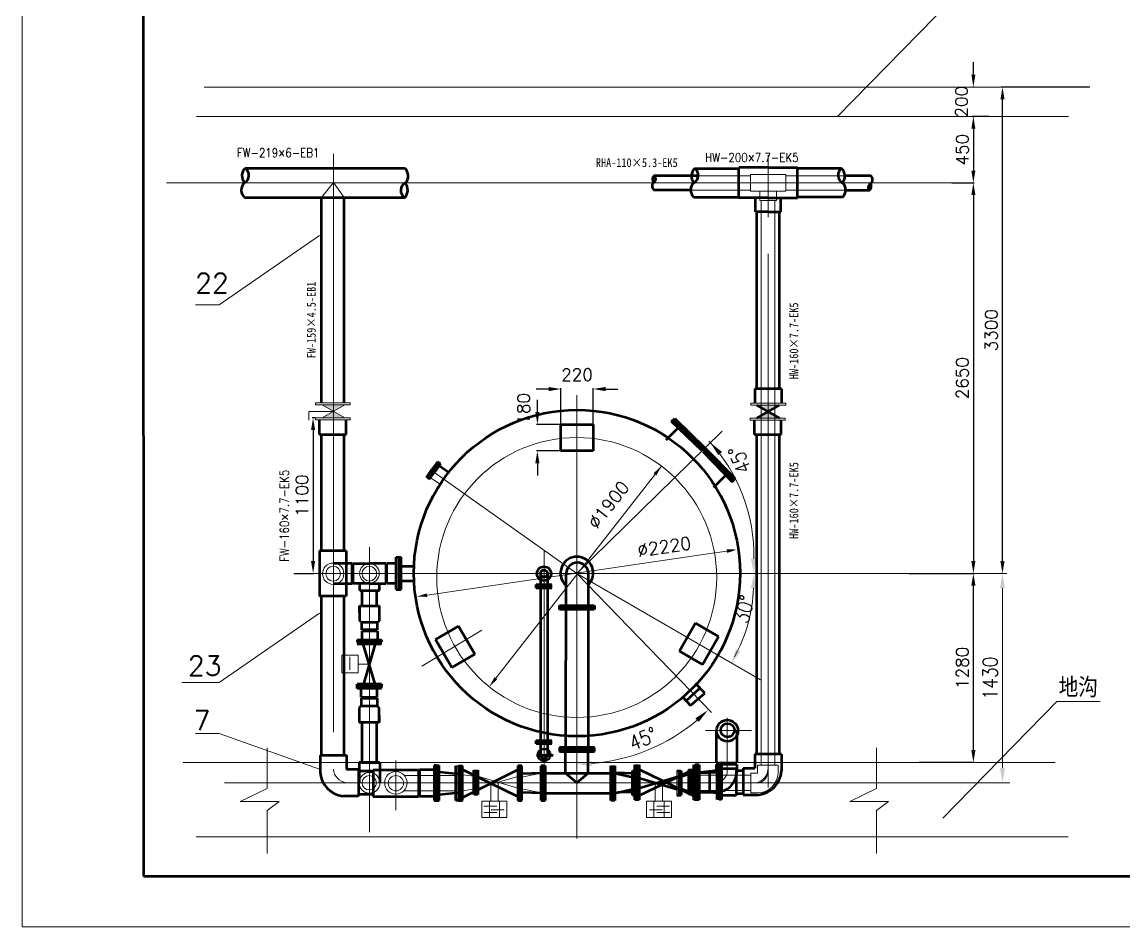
# Model space of a CAD drawing. Extents: x -13299 to -11289, y 2095 to 3220.
# Drawn here: x -12919.4 to -12695.1, y 2094.7 to 2278.9 of the extents above; entities that cross this region are included whole.
import ezdxf

# ---------------------------------------------------------------- set-up
doc = ezdxf.new("R2010")
doc.units = 0
doc.header["$LTSCALE"] = 10
doc.header["$MEASUREMENT"] = 0
doc.layers.get('Defpoints').update_dxf_attribs({"linetype": 'CONTINUOUS'})
for name, color, linetype, lineweight in [('1', 2, 'CONTINUOUS', 13), ('PVC', 5, 'CONTINUOUS', 53), ('管道', 7, 'CONTINUOUS', 53), ('设备', 1, 'CONTINUOUS', 53)]:
    doc.layers.add(name, color=color, linetype=linetype, lineweight=lineweight)
doc.styles.add('HZTXT', font='txt', dxfattribs={"bigfont": 'HZTXT'})
doc.styles.get("Standard").update_dxf_attribs({"font": 'romant.shx', "width": 0.85, "bigfont": 'hztxt1.shx'})
doc.dimstyles.new('副本STANDARD', dxfattribs={"dimtxt": 2.5, "dimasz": 2.5, "dimexe": 0.18, "dimexo": 0.0625, "dimgap": 1, "dimtad": 1, "dimdec": 4, "dimzin": 0, "dimdsep": 46, "dimtxsty": 'HZTXT', "dimcen": 0.09, "dimclrt": 2, "dimadec": 0, "dimazin": 0, "dimtfac": 1, "dimtdec": 4, "dimtofl": 0, "dimtmove": 2, "dimatfit": 3, "dimfxl": 0, "dimtolj": 1, "dimtzin": 0, "dimarcsym": 0})

# ---------------------------------------------------------------- blocks, each defined once
blk = doc.blocks.new('*D118')
at = {"layer": '1', "color": 0, "lineweight": -2}
for p, q in [((-12859.79, 2198.3), (-12860.37, 2198.3)), ((-12860.19, 2195.8), (-12860.19, 2169.14)), ((-12864.02, 2166.64), (-12860.01, 2166.64))]:
    blk.add_line(p, q, dxfattribs=at)
at = {"layer": '1', "color": 0}
for points in [[(-12860.61, 2195.8), (-12859.77, 2195.8), (-12860.19, 2198.3)], [(-12860.61, 2169.14), (-12859.77, 2169.14), (-12860.19, 2166.64)]]:
    blk.add_solid(points, dxfattribs=at)
at = {"layer": 'Defpoints', "color": 0}
for p in [(-12859.73, 2198.3), (-12864.08, 2166.64), (-12860.19, 2166.64)]:
    blk.add_point(p, dxfattribs=at)
at = {"layer": '1', "color": 2, "insert": (-12862.44, 2182.47), "char_height": 2.5, "attachment_point": 5, "rotation": 90, "style": 'HZTXT'}
blk.add_mtext('\\A1;1100', dxfattribs=at)
blk = doc.blocks.new('*D124')
at = {"layer": '1', "color": 0, "lineweight": -2}
for p, q in [((-12725.77, 2268.18), (-12725.77, 2270.68)), ((-12725.97, 2265.68), (-12725.59, 2265.68)), ((-12725.97, 2259.63), (-12725.59, 2259.63)), ((-12725.77, 2257.13), (-12725.77, 2254.63))]:
    blk.add_line(p, q, dxfattribs=at)
at = {"layer": '1', "color": 0}
for points in [[(-12726.18, 2268.18), (-12725.35, 2268.18), (-12725.77, 2265.68)], [(-12726.18, 2257.13), (-12725.35, 2257.13), (-12725.77, 2259.63)]]:
    blk.add_solid(points, dxfattribs=at)
at = {"layer": 'Defpoints', "color": 0}
for p in [(-12726.03, 2265.68), (-12725.77, 2265.68), (-12726.03, 2259.63)]:
    blk.add_point(p, dxfattribs=at)
at = {"layer": '1', "color": 2, "insert": (-12728.18, 2262.65), "char_height": 2.5, "attachment_point": 5, "rotation": 90, "style": 'HZTXT'}
blk.add_mtext('\\A1;200', dxfattribs=at)
blk = doc.blocks.new('*D180')
at = {"layer": '1', "color": 0, "lineweight": -2}
for p, q in [((-12725.83, 2246.13), (-12725.95, 2246.13)), ((-12725.77, 2243.63), (-12725.77, 2169.14)), ((-12725.83, 2166.64), (-12725.95, 2166.64))]:
    blk.add_line(p, q, dxfattribs=at)
at = {"layer": '1', "color": 0}
for points in [[(-12726.18, 2243.63), (-12725.35, 2243.63), (-12725.77, 2246.13)], [(-12726.18, 2169.14), (-12725.35, 2169.14), (-12725.77, 2166.64)]]:
    blk.add_solid(points, dxfattribs=at)
at = {"layer": 'Defpoints', "color": 0}
for p in [(-12725.77, 2246.13), (-12725.77, 2166.64), (-12725.77, 2166.64)]:
    blk.add_point(p, dxfattribs=at)
at = {"layer": '1', "color": 2, "insert": (-12728.02, 2206.38), "char_height": 2.5, "attachment_point": 5, "rotation": 90, "style": 'HZTXT'}
blk.add_mtext('\\A1;2650', dxfattribs=at)
blk = doc.blocks.new('*D181')
at = {"layer": '1', "color": 0, "lineweight": -2}
for p, q in [((-12722.59, 2259.63), (-12725.95, 2259.63)), ((-12725.77, 2257.13), (-12725.77, 2248.63)), ((-12730.12, 2246.13), (-12725.59, 2246.13))]:
    blk.add_line(p, q, dxfattribs=at)
at = {"layer": '1', "color": 0}
for points in [[(-12726.18, 2257.13), (-12725.35, 2257.13), (-12725.77, 2259.63)], [(-12726.18, 2248.63), (-12725.35, 2248.63), (-12725.77, 2246.13)]]:
    blk.add_solid(points, dxfattribs=at)
at = {"layer": 'Defpoints', "color": 0}
for p in [(-12722.53, 2259.63), (-12730.18, 2246.13), (-12725.77, 2246.13)]:
    blk.add_point(p, dxfattribs=at)
at = {"layer": '1', "color": 2, "insert": (-12728.02, 2252.88), "char_height": 2.5, "attachment_point": 5, "rotation": 90, "style": 'HZTXT'}
blk.add_mtext('\\A1;450', dxfattribs=at)
blk = doc.blocks.new('*D182')
at = {"layer": '1', "color": 0, "lineweight": -2}
for p, q in [((-12702.1, 2265.63), (-12720.02, 2265.63)), ((-12719.84, 2169.13), (-12719.84, 2263.13)), ((-12719.9, 2166.63), (-12720.02, 2166.63))]:
    blk.add_line(p, q, dxfattribs=at)
at = {"layer": '1', "color": 0}
for points in [[(-12720.26, 2263.13), (-12719.42, 2263.13), (-12719.84, 2265.63)], [(-12720.26, 2169.13), (-12719.42, 2169.13), (-12719.84, 2166.63)]]:
    blk.add_solid(points, dxfattribs=at)
at = {"layer": 'Defpoints', "color": 0}
for p in [(-12719.84, 2265.63), (-12702.04, 2265.63), (-12719.84, 2166.63)]:
    blk.add_point(p, dxfattribs=at)
at = {"layer": '1', "color": 2, "insert": (-12722.09, 2216.13), "char_height": 2.5, "attachment_point": 5, "rotation": 90, "style": 'HZTXT'}
blk.add_mtext('\\A1;3300', dxfattribs=at)
blk = doc.blocks.new('*D186')
at = {"layer": '1', "color": 0, "lineweight": -2}
for p, q in [((-12738.86, 2166.64), (-12725.59, 2166.64)), ((-12725.77, 2130.68), (-12725.77, 2164.14)), ((-12736.77, 2128.18), (-12725.59, 2128.18))]:
    blk.add_line(p, q, dxfattribs=at)
at = {"layer": '1', "color": 0}
for points in [[(-12726.18, 2164.14), (-12725.35, 2164.14), (-12725.77, 2166.64)], [(-12726.18, 2130.68), (-12725.35, 2130.68), (-12725.77, 2128.18)]]:
    blk.add_solid(points, dxfattribs=at)
at = {"layer": 'Defpoints', "color": 0}
for p in [(-12738.92, 2166.64), (-12725.77, 2166.64), (-12736.83, 2128.18)]:
    blk.add_point(p, dxfattribs=at)
at = {"layer": '1', "color": 2, "insert": (-12728.02, 2147.41), "char_height": 2.5, "attachment_point": 5, "rotation": 90, "style": 'HZTXT'}
blk.add_mtext('\\A1;1280', dxfattribs=at)
blk = doc.blocks.new('*D188')
at = {"layer": '1', "color": 0, "lineweight": -2}
for p, q in [((-12812.26, 2204.16), (-12814.76, 2204.16)), ((-12809.76, 2197.04), (-12809.76, 2204.34)), ((-12803.16, 2197.04), (-12803.16, 2204.34)), ((-12800.66, 2204.16), (-12798.16, 2204.16))]:
    blk.add_line(p, q, dxfattribs=at)
at = {"layer": '1', "color": 0}
for points in [[(-12812.26, 2204.58), (-12812.26, 2203.74), (-12809.76, 2204.16)], [(-12800.66, 2204.58), (-12800.66, 2203.74), (-12803.16, 2204.16)]]:
    blk.add_solid(points, dxfattribs=at)
at = {"layer": 'Defpoints', "color": 0}
for p in [(-12803.16, 2204.16), (-12809.76, 2196.97), (-12803.16, 2196.97)]:
    blk.add_point(p, dxfattribs=at)
at = {"layer": '1', "color": 2, "insert": (-12806.46, 2207.09), "char_height": 2.5, "attachment_point": 5, "style": 'HZTXT'}
blk.add_mtext('\\A1;220', dxfattribs=at)
blk = doc.blocks.new('*D189')
at = {"layer": '1', "color": 0, "lineweight": -2}
for p, q in [((-12814.53, 2199.47), (-12814.53, 2201.97)), ((-12809.82, 2196.97), (-12814.71, 2196.97)), ((-12809.82, 2191.57), (-12814.71, 2191.57)), ((-12814.53, 2189.07), (-12814.53, 2186.57))]:
    blk.add_line(p, q, dxfattribs=at)
at = {"layer": '1', "color": 0}
for points in [[(-12814.95, 2199.47), (-12814.12, 2199.47), (-12814.53, 2196.97)], [(-12814.95, 2189.07), (-12814.12, 2189.07), (-12814.53, 2191.57)]]:
    blk.add_solid(points, dxfattribs=at)
at = {"layer": 'Defpoints', "color": 0}
for p in [(-12814.53, 2196.97), (-12809.76, 2196.97), (-12809.76, 2191.57)]:
    blk.add_point(p, dxfattribs=at)
at = {"layer": '1', "color": 2, "insert": (-12817.34, 2200.14), "char_height": 2.5, "attachment_point": 5, "rotation": 90, "style": 'HZTXT'}
blk.add_mtext('\\A1;180', dxfattribs=at)

msp = doc.modelspace()

# ---------------------------------------------------------------- hatches: boundary and pattern name
at = {"layer": '1'}
h = msp.add_hatch(color=256, dxfattribs=at)
h.paths.add_polyline_path([(-12853.7366, 2200.91693), (-12856.07072, 2200.91693), (-12856.07072, 2199.61789), (-12856.04579, 2199.60382)])
h.paths.add_polyline_path([(-12856.07072, 2200.91693), (-12858.37335, 2200.91693), (-12856.07072, 2199.61789)])
h.paths.add_polyline_path([(-12856.07072, 2199.58965), (-12858.34554, 2198.29608), (-12856.07072, 2198.29608)])
h.paths.add_polyline_path([(-12856.04579, 2199.60382), (-12856.07072, 2199.58965), (-12856.07072, 2198.29608), (-12853.72774, 2198.29608)])
h = msp.add_hatch(color=256, dxfattribs=at)
h.paths.add_polyline_path([(-12767.5434, 2200.89876), (-12768.96597, 2200.89876), (-12768.96597, 2200.35896), (-12767.59344, 2199.56674), (-12767.5434, 2199.59559)])
h.paths.add_polyline_path([(-12768.96597, 2200.89876), (-12769.90116, 2200.89876), (-12768.96597, 2200.35896)])
h.paths.add_polyline_path([(-12766.19377, 2200.89876), (-12767.5434, 2200.89876), (-12767.5434, 2199.59559), (-12766.19377, 2200.37383)])
h.paths.add_polyline_path([(-12765.28341, 2200.89876), (-12766.19377, 2200.89876), (-12766.19377, 2200.37383)])
h.paths.add_polyline_path([(-12768.96597, 2198.7753), (-12769.92314, 2198.22336), (-12768.96597, 2198.22336)])
h.paths.add_polyline_path([(-12767.5434, 2199.53785), (-12767.59344, 2199.56674), (-12768.96597, 2198.7753), (-12768.96597, 2198.22336), (-12767.5434, 2198.22336)])
h.paths.add_polyline_path([(-12766.19377, 2198.75884), (-12767.5434, 2199.53785), (-12767.5434, 2198.22336), (-12766.19377, 2198.22336)])
h.paths.add_polyline_path([(-12766.19377, 2198.75884), (-12766.19377, 2198.22336), (-12765.26607, 2198.22336)])

# ---------------------------------------------------------------- linework, layer by layer
for p, q in [((-12919.44608, 2094.6696), (-12919.44608, 2514.6696)), ((-12730.20662, 2283.34592), (-12753.43795, 2259.62572)), ((-12882.39975, 2265.62572), (-12702.03949, 2265.62572)), ((-12706.40131, 2259.62572), (-12883.93362, 2259.62572)), ((-12856.07072, 2134.30855), (-12856.07072, 2252.01701)), ((-12767.5434, 2251.79473), (-12767.5434, 2241.07786)), ((-12767.5434, 2251.75248), (-12767.5434, 2239.1628)), ((-12890.0645, 2246.12572), (-12730.17958, 2246.12572)), ((-12858.46929, 2243.11765), (-12856.07072, 2246.19193)), ((-12856.07072, 2246.19193), (-12853.86036, 2243.11765)), ((-12840.17901, 2246.12572), (-12827.0953, 2246.12572)), ((-12771.1434, 2247.58289), (-12781.88831, 2247.58289)), ((-12776.70709, 2246.12572), (-12757.66618, 2246.12572)), ((-12773.26717, 2246.12572), (-12760.21712, 2246.12572)), ((-12771.1434, 2247.80572), (-12771.1434, 2246.12572)), ((-12767.5434, 2247.80572), (-12771.1434, 2247.80572)), ((-12771.1434, 2244.44572), (-12771.1434, 2246.12572)), ((-12767.5434, 2247.80572), (-12763.9434, 2247.80572)), ((-12763.9434, 2247.80572), (-12763.9434, 2246.12572)), ((-12749.4104, 2247.58289), (-12763.9434, 2247.58289)), ((-12763.9434, 2244.44572), (-12763.9434, 2246.12572)), ((-12771.1434, 2244.63404), (-12783.41771, 2244.63404)), ((-12767.5434, 2244.44572), (-12771.1434, 2244.44572)), ((-12769.2234, 2242.52572), (-12769.2234, 2244.44572)), ((-12767.5434, 2244.44572), (-12763.9434, 2244.44572)), ((-12765.8634, 2242.52572), (-12765.8634, 2244.44572)), ((-12763.9434, 2244.63404), (-12749.54692, 2244.63404)), ((-12769.2234, 2242.52572), (-12767.5434, 2242.52572)), ((-12768.96597, 2127.56849), (-12768.96597, 2242.52572)), ((-12765.8634, 2242.52572), (-12767.5434, 2242.52572)), ((-12766.19377, 2127.56849), (-12766.19377, 2242.52572)), ((-12879.30806, 2221.29877), (-12858.86264, 2235.39621)), ((-12767.5434, 2123.08031), (-12767.5434, 2231.6628)), ((-12879.30806, 2221.29877), (-12884.12748, 2221.29877)), ((-12859.73222, 2201.32994), (-12852.64387, 2201.32994)), ((-12859.73222, 2200.91693), (-12859.73222, 2201.32994)), ((-12859.73222, 2200.91693), (-12852.64387, 2200.91693)), ((-12858.3712, 2200.91572), (-12853.73611, 2198.3008)), ((-12858.34554, 2198.29608), (-12853.7366, 2200.91693)), ((-12852.64387, 2201.32994), (-12852.64387, 2200.91693)), ((-12806.52115, 2112.65671), (-12806.52115, 2202.89971)), ((-12771.06404, 2200.89876), (-12771.06404, 2201.31176)), ((-12771.06404, 2200.89876), (-12771.06404, 2201.30897)), ((-12771.06404, 2201.30897), (-12763.97569, 2201.30897)), ((-12771.06404, 2200.89876), (-12763.97569, 2200.89876)), ((-12763.97569, 2201.31176), (-12763.97569, 2200.89876)), ((-12763.97569, 2201.30897), (-12763.97569, 2200.89876)), ((-12861.08352, 2199.58965), (-12861.08352, 2197.81636)), ((-12856.14441, 2199.58965), (-12861.08352, 2199.58965)), ((-12859.72856, 2197.88587), (-12859.72856, 2198.29887)), ((-12859.72856, 2198.29887), (-12859.72856, 2197.88587)), ((-12859.72856, 2198.29608), (-12852.64021, 2198.29608)), ((-12852.64021, 2197.88587), (-12859.72856, 2197.88587)), ((-12859.72856, 2197.88587), (-12852.64021, 2197.88587)), ((-12852.64021, 2198.29608), (-12852.64021, 2197.88587)), ((-12852.64021, 2197.88587), (-12852.64021, 2198.29608)), ((-12771.18599, 2198.22336), (-12764.09764, 2198.22336)), ((-12771.18599, 2197.81316), (-12771.18599, 2198.22336)), ((-12764.09764, 2197.81316), (-12771.18599, 2197.81316)), ((-12764.09764, 2198.22336), (-12764.09764, 2197.81316)), ((-12806.52115, 2166.63927), (-12776.93958, 2195.61303)), ((-12789.27179, 2188.47726), (-12823.93777, 2144.07583)), ((-12836.52792, 2185.73819), (-12837.12162, 2186.17743)), ((-12834.13513, 2184.63682), (-12836.25864, 2186.10888)), ((-12806.52115, 2166.63927), (-12835.4397, 2187.11452)), ((-12848.71211, 2171.99785), (-12848.69995, 2113.95127)), ((-12836.99756, 2162.20937), (-12779.82041, 2170.6019)), ((-12813.17797, 2171.29777), (-12813.17797, 2127.94947)), ((-12775.9484, 2171.17512), (-12779.81325, 2170.60752)), ((-12864.07997, 2166.63927), (-12718.9824, 2166.63927)), ((-12806.52115, 2166.63927), (-12769.09244, 2144.94028)), ((-12806.52115, 2166.63927), (-12779.07941, 2138.30817)), ((-12811.60507, 2164.38087), (-12811.60507, 2163.64136)), ((-12719.84147, 2127.04431), (-12719.84147, 2163.61765)), ((-12848.70964, 2153.25901), (-12848.70964, 2161.62548)), ((-12879.30806, 2144.44576), (-12858.86264, 2158.5432)), ((-12838.08555, 2147.77874), (-12825.85754, 2155.08232)), ((-12851.22709, 2152.71808), (-12851.22709, 2152.30787)), ((-12846.26461, 2152.71808), (-12846.26461, 2152.30787)), ((-12852.71188, 2146.9926), (-12852.71188, 2149.62335)), ((-12848.75018, 2148.18941), (-12851.04107, 2148.18941)), ((-12879.30806, 2144.44576), (-12886.92837, 2144.44576)), ((-12708.74783, 2140.55226), (-12731.97916, 2116.83205)), ((-12708.74783, 2140.55226), (-12699.97113, 2140.55226)), ((-12775.86972, 2126.10012), (-12775.86972, 2137.26103)), ((-12879.30806, 2134.04653), (-12884.12748, 2134.04653)), ((-12879.30806, 2134.04653), (-12858.86264, 2126.80855)), ((-12780.27719, 2134.64629), (-12770.92401, 2134.64629)), ((-12811.60507, 2132.65223), (-12811.60507, 2131.91272)), ((-12869.52768, 2131.14718), (-12869.52768, 2122.86466)), ((-12745.45648, 2131.14718), (-12745.45648, 2122.86466)), ((-12709.14023, 2128.17779), (-12886.67253, 2128.17779)), ((-12843.33106, 2118.45448), (-12843.33106, 2128.537)), ((-12831.10898, 2127.49589), (-12830.57274, 2127.49589)), ((-12799.59637, 2127.49589), (-12799.18617, 2127.49589)), ((-12799.18337, 2127.49589), (-12798.77316, 2127.49589)), ((-12794.6638, 2127.6501), (-12794.2536, 2127.6501)), ((-12794.2508, 2127.6501), (-12793.84059, 2127.6501)), ((-12782.67029, 2127.65534), (-12782.26009, 2127.65534)), ((-12782.25729, 2127.65534), (-12781.84709, 2127.65534)), ((-12769.70736, 2127.56849), (-12769.70736, 2125.98667)), ((-12765.53992, 2127.56849), (-12769.70736, 2127.56849)), ((-12765.53992, 2127.56849), (-12765.53992, 2125.97811)), ((-12841.59767, 2125.49318), (-12831.10898, 2125.49318)), ((-12827.48015, 2125.35063), (-12830.23511, 2125.68718)), ((-12827.0464, 2126.61619), (-12827.45661, 2126.61619)), ((-12826.6334, 2126.61619), (-12827.04361, 2126.61619)), ((-12826.6341, 2122.92993), (-12818.50033, 2125.3153)), ((-12818.50033, 2122.95212), (-12826.62481, 2125.35191)), ((-12818.09012, 2126.63312), (-12818.50033, 2126.63312)), ((-12817.67712, 2126.63312), (-12818.08733, 2126.63312)), ((-12813.78892, 2125.96821), (-12817.67712, 2125.15647)), ((-12786.11176, 2121.46865), (-12786.11176, 2126.43114)), ((-12771.04581, 2125.56655), (-12782.95269, 2125.55445)), ((-12769.70736, 2125.98667), (-12771.04581, 2125.98667)), ((-12771.04581, 2121.94878), (-12771.04581, 2125.98667)), ((-12878.24016, 2124.00971), (-12718.35524, 2124.00971)), ((-12869.52768, 2122.86466), (-12875.01281, 2120.18502)), ((-12841.71114, 2122.4031), (-12831.10898, 2122.4031)), ((-12827.48015, 2122.69717), (-12830.27612, 2122.32737)), ((-12824.0122, 2124.13896), (-12824.0122, 2120.25043)), ((-12822.51494, 2124.13794), (-12822.51494, 2120.24942)), ((-12813.70287, 2121.94081), (-12817.67712, 2122.76314)), ((-12790.52735, 2124.13794), (-12790.52735, 2120.24942)), ((-12789.0301, 2124.13896), (-12789.0301, 2120.25043)), ((-12771.04581, 2122.47791), (-12782.95269, 2122.46316)), ((-12745.45648, 2122.86466), (-12750.94161, 2120.18502)), ((-12875.01281, 2120.18502), (-12867.08984, 2120.18502)), ((-12867.08984, 2120.18502), (-12869.52768, 2118.358)), ((-12818.09012, 2121.22822), (-12818.50033, 2121.22822)), ((-12817.67712, 2121.22822), (-12818.08733, 2121.22822)), ((-12777.95602, 2120.58618), (-12777.54302, 2120.58618)), ((-12771.04581, 2121.94878), (-12769.67781, 2121.94909)), ((-12750.94161, 2120.18502), (-12743.01865, 2120.18502)), ((-12743.01865, 2120.18502), (-12745.45648, 2118.358)), ((-12869.52768, 2118.358), (-12869.52768, 2109.58827)), ((-12822.81539, 2117.98741), (-12825.44614, 2117.98741)), ((-12822.81539, 2119.25466), (-12825.39916, 2119.25466)), ((-12821.31813, 2118.51034), (-12823.94888, 2118.51034)), ((-12791.72416, 2118.51034), (-12789.09341, 2118.51034)), ((-12790.2269, 2119.25466), (-12787.64314, 2119.25466)), ((-12790.2269, 2117.98741), (-12787.59615, 2117.98741)), ((-12745.45648, 2118.358), (-12745.45648, 2109.58827)), ((-12706.44554, 2112.99664), (-12883.97784, 2112.99664)), ((-12325.44608, 2094.6696), (-12919.44608, 2094.6696))]:
    msp.add_line(p, q, dxfattribs=at)
for points in [[(-12854.37405, 2146.3934), (-12854.37405, 2149.98542), (-12851.04107, 2149.98542), (-12851.04107, 2146.3934)], [(-12822.21619, 2116.91745), (-12825.80821, 2116.91745), (-12825.80821, 2120.25043), (-12822.21619, 2120.25043)], [(-12820.71893, 2116.91644), (-12824.31095, 2116.91644), (-12824.31095, 2120.24942), (-12820.71893, 2120.24942)], [(-12792.32336, 2116.91644), (-12788.73135, 2116.91644), (-12788.73135, 2120.24942), (-12792.32336, 2120.24942)], [(-12790.82611, 2116.91745), (-12787.23409, 2116.91745), (-12787.23409, 2120.25043), (-12790.82611, 2120.25043)]]:
    msp.add_lwpolyline(points, close=True, dxfattribs=at)
for centre, radius in [((-12806.52115, 2165.80052), 28.49525), ((-12856.10004, 2166.56816), 2.17511), ((-12856.10004, 2166.56816), 1.49515), ((-12848.72387, 2166.63927), 2.00564), ((-12848.72247, 2166.57855), 1.49515), ((-12848.69635, 2124.00971), 2.11457), ((-12848.7621, 2124.00971), 1.45661), ((-12843.33106, 2124.00971), 2.28152), ((-12843.33106, 2123.93566), 1.55753)]:
    msp.add_circle(centre, radius, dxfattribs=at)
for centre, radius, start, end in [((-12804.14787, 2170.48274), 33.6832, 358.5479231, 43.2228068), ((-12801.652, 2164.66859), 31.11786, 331.1695326, 358.0596069), ((-12806.52115, 2165.80052), 37.98084, 274.5389934, 310.1479638), ((-12853.00392, 2127.05931), 3.07703, 184.6745088, 262.3433506), ((-12770.70631, 2127.07868), 3.16297, 282.6068818, 359.6427411), ((-12778.39835, 2126.55662), 2.56335, 276.4918773, 350.5589454), ((-12769.64059, 2126.05769), 1.95513, 268.0428863, 2.2999224), ((-12769.73927, 2126.15158), 4.20293, 270.4350531, 357.6345698)]:
    msp.add_arc(centre, radius, start, end, dxfattribs=at)
for points in [[(-12777.69003, 2190.69816), (-12776.94675, 2191.37116), (-12779.33738, 2193.2645)], [(-12790.86272, 2187.02855), (-12790.29942, 2186.58954), (-12789.26404, 2188.49894)], [(-12776.00029, 2171.52841), (-12775.89652, 2170.82182), (-12773.82864, 2171.48643)], [(-12770.05323, 2169.64691), (-12771.05504, 2169.60484), (-12770.42791, 2166.62046)], [(-12771.0529, 2163.63563), (-12770.05106, 2163.59427), (-12770.42791, 2166.62046)], [(-12720.34282, 2163.61765), (-12719.34013, 2163.61765), (-12719.84147, 2166.62572)], [(-12837.04944, 2162.56267), (-12836.94567, 2161.85608), (-12839.11732, 2161.89806)], [(-12773.2115, 2150.71392), (-12774.10125, 2151.17624), (-12775.04334, 2148.27584)], [(-12823.26081, 2145.51421), (-12822.69751, 2145.07521), (-12824.29618, 2143.60481)], [(-12782.37065, 2137.13877), (-12781.69431, 2136.39853), (-12779.81177, 2138.79767)], [(-12803.49558, 2127.43784), (-12803.53529, 2128.43975), (-12806.52115, 2127.81968)], [(-12720.34282, 2127.04431), (-12719.34013, 2127.04431), (-12719.84147, 2124.03624)]]:
    msp.add_solid(points, dxfattribs=at)
at = {"layer": 'PVC'}
for p, q in [((-12782.47558, 2249.06575), (-12773.4834, 2249.06575)), ((-12767.5434, 2249.23394), (-12773.4834, 2249.23394)), ((-12773.4834, 2243.11394), (-12773.4834, 2249.23394)), ((-12767.5434, 2249.23394), (-12761.6034, 2249.23394)), ((-12761.6034, 2243.11394), (-12761.6034, 2249.23394)), ((-12752.61122, 2249.06575), (-12761.6034, 2249.06575)), ((-12781.88831, 2247.58289), (-12790.84581, 2247.58289)), ((-12746.66265, 2247.58289), (-12751.90861, 2247.58289)), ((-12783.41771, 2244.63404), (-12790.73481, 2244.63404)), ((-12751.77602, 2244.63404), (-12746.83321, 2244.63404)), ((-12782.65628, 2243.18569), (-12773.4834, 2243.18569)), ((-12767.5434, 2243.11394), (-12773.4834, 2243.11394)), ((-12770.1534, 2240.23394), (-12770.1534, 2243.11394)), ((-12767.5434, 2243.11394), (-12761.6034, 2243.11394)), ((-12764.9334, 2240.23394), (-12764.9334, 2243.11394)), ((-12752.43051, 2243.18569), (-12761.6034, 2243.18569)), ((-12767.5434, 2240.23394), (-12770.1534, 2240.23394)), ((-12769.87549, 2217.26098), (-12769.8755, 2240.23394)), ((-12767.5434, 2240.23394), (-12764.9334, 2240.23394)), ((-12765.26656, 2218.5083), (-12765.26656, 2240.23394)), ((-12769.8755, 2204.22192), (-12769.8755, 2218.5083)), ((-12765.26656, 2204.22192), (-12765.26656, 2218.5083)), ((-12770.28693, 2204.22192), (-12770.28693, 2201.30897)), ((-12764.864, 2204.22192), (-12770.28693, 2204.22192)), ((-12764.864, 2204.22192), (-12764.864, 2201.27548)), ((-12858.89148, 2194.93943), (-12858.89148, 2197.88587)), ((-12853.46855, 2194.93943), (-12853.46855, 2197.88587)), ((-12770.29768, 2194.90021), (-12770.29768, 2197.81316)), ((-12764.87475, 2194.90021), (-12764.87475, 2197.81316)), ((-12858.89148, 2194.93943), (-12853.46855, 2194.93943)), ((-12858.46929, 2171.2585), (-12858.46929, 2194.93943)), ((-12853.86036, 2171.2585), (-12853.86036, 2194.93943)), ((-12770.29768, 2194.90021), (-12764.87475, 2194.90021)), ((-12769.8755, 2129.86139), (-12769.8755, 2194.90021)), ((-12765.26656, 2129.86139), (-12765.26656, 2194.90021)), ((-12858.88615, 2171.2585), (-12858.88615, 2162.02004)), ((-12853.46321, 2171.2585), (-12858.88615, 2171.2585)), ((-12853.46321, 2171.2585), (-12853.46321, 2162.02004)), ((-12843.2826, 2169.93888), (-12842.68813, 2169.93888)), ((-12843.2826, 2163.33967), (-12843.2826, 2169.93888)), ((-12852.25793, 2168.6596), (-12855.97568, 2168.6596)), ((-12852.25793, 2164.49216), (-12852.25793, 2168.6596)), ((-12852.25793, 2168.14819), (-12852.06887, 2168.14819)), ((-12852.06887, 2168.64519), (-12848.7107, 2168.64488)), ((-12852.06887, 2168.64519), (-12852.06887, 2164.60731)), ((-12845.35254, 2168.64519), (-12848.7107, 2168.64488)), ((-12845.35254, 2168.64519), (-12845.35254, 2164.60731)), ((-12845.16872, 2168.18515), (-12845.35254, 2168.18515)), ((-12843.2826, 2168.64521), (-12845.16872, 2168.64521)), ((-12845.16872, 2164.60682), (-12845.16872, 2168.64521)), ((-12845.16872, 2168.18515), (-12845.16872, 2168.18515)), ((-12852.25268, 2165.09507), (-12852.06887, 2165.11488)), ((-12852.06887, 2165.09507), (-12852.25268, 2165.09507)), ((-12845.35254, 2165.09507), (-12845.16872, 2165.09507)), ((-12852.25793, 2164.49216), (-12855.98878, 2164.49216)), ((-12848.68462, 2164.60731), (-12852.06887, 2164.60731)), ((-12850.70381, 2163.15028), (-12850.70381, 2164.60731)), ((-12850.70381, 2163.15028), (-12846.66543, 2163.15028)), ((-12850.17085, 2160.15078), (-12850.17085, 2163.15028)), ((-12848.73678, 2164.60731), (-12845.35254, 2164.60731)), ((-12847.22201, 2160.15078), (-12847.22201, 2163.15028)), ((-12846.66543, 2163.15028), (-12846.66543, 2164.60731)), ((-12843.2826, 2164.60682), (-12845.16872, 2164.60682)), ((-12843.2826, 2163.33967), (-12842.7127, 2163.33967)), ((-12853.46321, 2162.02004), (-12858.88615, 2162.02004)), ((-12858.46929, 2129.49784), (-12858.46929, 2162.02004)), ((-12853.86036, 2129.49784), (-12853.86036, 2162.02004)), ((-12850.72884, 2158.60051), (-12850.72884, 2160.05754)), ((-12850.72884, 2160.05754), (-12846.69045, 2160.05754)), ((-12850.72884, 2160.05754), (-12850.72884, 2157.00437)), ((-12846.69045, 2157.00437), (-12846.69045, 2160.05754)), ((-12850.29808, 2156.73238), (-12850.72884, 2157.00437)), ((-12850.29808, 2156.73238), (-12847.07835, 2156.73238)), ((-12850.29808, 2155.12979), (-12850.29808, 2156.73238)), ((-12847.07835, 2156.73238), (-12846.69045, 2157.00437)), ((-12847.07835, 2155.12979), (-12847.07835, 2156.73238)), ((-12847.07835, 2155.12979), (-12850.29808, 2155.12979)), ((-12847.07835, 2154.91051), (-12850.29808, 2154.91051)), ((-12850.29808, 2154.91051), (-12850.29808, 2153.13108)), ((-12847.07835, 2154.91051), (-12847.07835, 2153.13108)), ((-12851.22842, 2153.13108), (-12846.26461, 2153.13108)), ((-12851.22842, 2153.13108), (-12851.22709, 2152.71808)), ((-12846.28181, 2152.71808), (-12851.22709, 2152.71808)), ((-12846.26461, 2152.71808), (-12851.22709, 2152.71808)), ((-12846.26461, 2153.13108), (-12846.26461, 2152.71808)), ((-12846.26461, 2152.71808), (-12846.26461, 2152.71808)), ((-12851.21173, 2143.24002), (-12851.21173, 2143.65302)), ((-12846.24792, 2143.24002), (-12851.21173, 2143.24002)), ((-12850.398, 2141.46059), (-12850.398, 2143.24002)), ((-12847.17827, 2141.46059), (-12847.17827, 2143.24002)), ((-12846.24925, 2143.24281), (-12846.24925, 2143.65302)), ((-12850.398, 2141.46059), (-12847.17827, 2141.46059)), ((-12850.398, 2141.2413), (-12850.398, 2139.63871)), ((-12850.398, 2141.2413), (-12847.17827, 2141.2413)), ((-12847.17827, 2141.2413), (-12847.17827, 2139.63871)), ((-12850.398, 2139.63871), (-12850.78589, 2139.36672)), ((-12850.78589, 2139.36672), (-12850.78589, 2136.31355)), ((-12847.17827, 2139.63871), (-12850.398, 2139.63871)), ((-12847.17827, 2139.63871), (-12846.74751, 2139.36672)), ((-12846.74751, 2136.31355), (-12846.74751, 2139.36672)), ((-12846.74751, 2136.31355), (-12850.78589, 2136.31355)), ((-12850.25434, 2136.22031), (-12850.25434, 2128.17779)), ((-12847.30549, 2136.22031), (-12847.30549, 2128.17779)), ((-12846.74751, 2137.77058), (-12846.74751, 2136.31355)), ((-12778.10853, 2134.64629), (-12778.10853, 2128.07306)), ((-12773.94109, 2134.64629), (-12773.94109, 2128.07306)), ((-12858.77967, 2129.61098), (-12853.35674, 2129.61098)), ((-12858.77967, 2129.61098), (-12858.77967, 2126.20088)), ((-12857.38907, 2129.61098), (-12853.35674, 2129.61098)), ((-12853.35674, 2129.61098), (-12853.3646, 2126.72118)), ((-12764.8322, 2129.86139), (-12770.25513, 2129.86139)), ((-12770.25513, 2129.86139), (-12770.24727, 2126.97159)), ((-12764.8322, 2129.86139), (-12764.8322, 2126.45129)), ((-12850.95872, 2126.72118), (-12853.3646, 2126.72118)), ((-12850.95872, 2126.72405), (-12850.95872, 2121.29824)), ((-12846.77253, 2128.17779), (-12850.81092, 2128.17779)), ((-12850.81092, 2128.17779), (-12850.81092, 2124.00971)), ((-12850.25434, 2128.17779), (-12846.58482, 2128.17779)), ((-12846.58482, 2128.17779), (-12846.58482, 2124.00971)), ((-12838.51548, 2126.72118), (-12838.51548, 2121.29824)), ((-12838.51548, 2126.72118), (-12835.56904, 2126.72118)), ((-12835.56362, 2127.52032), (-12835.56362, 2120.43197)), ((-12835.06229, 2127.52032), (-12835.56362, 2127.52032)), ((-12835.06229, 2120.43197), (-12835.06229, 2127.52032)), ((-12781.60752, 2127.65371), (-12781.60752, 2120.56537)), ((-12778.10853, 2128.07306), (-12773.92269, 2128.07306)), ((-12773.94109, 2127.71749), (-12778.10853, 2127.71749)), ((-12778.10853, 2127.71749), (-12778.10853, 2126.13566)), ((-12777.54582, 2127.67453), (-12777.04449, 2127.67453)), ((-12777.04449, 2127.67453), (-12777.04449, 2120.58618)), ((-12774.09263, 2126.87538), (-12777.03906, 2126.87538)), ((-12774.43145, 2127.71749), (-12774.43145, 2128.07306)), ((-12774.09263, 2126.87538), (-12774.09263, 2121.45245)), ((-12773.94109, 2127.71749), (-12773.94109, 2126.12711)), ((-12772.65315, 2126.97446), (-12772.65315, 2121.54866)), ((-12772.65315, 2126.97159), (-12770.24727, 2126.97159)), ((-12847.95029, 2126.41218), (-12850.95872, 2126.41218)), ((-12847.95029, 2126.64909), (-12847.95029, 2121.22616)), ((-12847.95029, 2126.64909), (-12838.71183, 2126.64909)), ((-12838.71183, 2126.64909), (-12838.71183, 2121.22616)), ((-12781.60752, 2126.13566), (-12779.53522, 2126.13566)), ((-12779.44698, 2122.09778), (-12779.44698, 2126.13566)), ((-12778.10853, 2126.13566), (-12779.44698, 2126.13566)), ((-12774.09263, 2126.49133), (-12772.65315, 2126.49133)), ((-12850.95872, 2121.29824), (-12854.09829, 2121.29824)), ((-12847.95029, 2121.61298), (-12850.95872, 2121.61298)), ((-12847.95029, 2121.22616), (-12838.71183, 2121.22616)), ((-12835.56362, 2120.43197), (-12835.05687, 2120.43197)), ((-12781.60752, 2122.09776), (-12779.53522, 2122.09776)), ((-12779.44698, 2122.09778), (-12778.07897, 2122.09809)), ((-12777.04449, 2120.58618), (-12777.55124, 2120.58618)), ((-12774.09263, 2121.45245), (-12777.03906, 2121.45245)), ((-12774.09263, 2121.8634), (-12772.65315, 2121.8634)), ((-12772.65315, 2121.54866), (-12769.51358, 2121.54866))]:
    msp.add_line(p, q, dxfattribs=at)
for centre, radius, start, end in [((-12781.16204, 2247.53549), 2.0167, 130.6418965, 222.9713487), ((-12783.49715, 2247.66577), 1.73307, 299.731721, 53.8815242), ((-12751.58965, 2247.66577), 1.73307, 126.1184758, 240.268279), ((-12753.92475, 2247.53549), 2.0167, 317.0286513, 49.3581035), ((-12790.17176, 2245.48773), 1.02265, 135.9712481, 236.593127), ((-12789.7872, 2246.85478), 1.28248, 145.5560651, 209.1306166), ((-12791.19974, 2246.9144), 0.75398, 294.9716148, 62.0036573), ((-12781.27855, 2244.68033), 2.03275, 131.9590441, 227.3306318), ((-12753.80824, 2244.68033), 2.03275, 312.6693682, 48.0409559), ((-12746.41662, 2245.26303), 0.75398, 109.5162638, 236.5483063), ((-12747.8171, 2245.45667), 1.28248, 320.1007141, 23.6752655), ((-12747.30431, 2246.78097), 1.02265, 310.515897, 51.137776), ((-12853.51699, 2126.53968), 5.27357, 183.6835292, 263.671561), ((-12778.14044, 2126.30058), 4.20293, 270.4350531, 357.6345698), ((-12770.09487, 2126.79009), 5.27357, 276.328439, 356.3164708)]:
    msp.add_arc(centre, radius, start, end, dxfattribs=at)
at = {"layer": '管道'}
for p, q in [((-12874.01781, 2249.13379), (-12867.5507, 2249.13379)), ((-12868.22891, 2249.13379), (-12850.01299, 2249.13379)), ((-12850.76543, 2249.13379), (-12841.57393, 2249.13379)), ((-12874.01781, 2243.11765), (-12867.56997, 2243.11765)), ((-12867.56997, 2243.11765), (-12852.42726, 2243.11765)), ((-12858.46929, 2218.5083), (-12858.46929, 2243.11765)), ((-12853.86036, 2217.41042), (-12853.86036, 2243.11765)), ((-12852.42726, 2243.11765), (-12841.51807, 2243.11765)), ((-12858.46929, 2201.32994), (-12858.46929, 2218.5083)), ((-12853.86036, 2201.32994), (-12853.86036, 2218.5083)), ((-12765.28341, 2200.89876), (-12769.92314, 2198.22336)), ((-12769.90116, 2200.89876), (-12765.26607, 2198.22336)), ((-12837.12162, 2186.17743), (-12836.00501, 2187.76909)), ((-12836.83448, 2185.95558), (-12834.58531, 2189.15078)), ((-12836.52792, 2185.73819), (-12835.40363, 2187.33409)), ((-12834.87793, 2189.34732), (-12836.00785, 2187.76508)), ((-12834.26668, 2188.93287), (-12835.39805, 2187.34198)), ((-12834.58178, 2189.14841), (-12834.87793, 2189.34732)), ((-12834.27522, 2188.93102), (-12834.58531, 2189.15078)), ((-12832.43211, 2187.04286), (-12834.51822, 2188.55949)), ((-12842.69092, 2163.33967), (-12842.68813, 2169.93888)), ((-12842.68813, 2169.93888), (-12842.27792, 2169.93888)), ((-12842.27792, 2163.34158), (-12842.27792, 2169.93888)), ((-12842.27792, 2168.07609), (-12839.65933, 2168.07609)), ((-12842.27792, 2165.12399), (-12839.65113, 2165.12399)), ((-12813.88411, 2166.57552), (-12813.88411, 2164.38087)), ((-12812.49568, 2166.57552), (-12812.49568, 2164.38087)), ((-12808.71169, 2131.18947), (-12808.69467, 2166.63927)), ((-12804.13502, 2131.18947), (-12804.13502, 2166.63927)), ((-12842.68813, 2163.34158), (-12842.27792, 2163.34158)), ((-12814.75482, 2164.02209), (-12811.60507, 2164.02209)), ((-12814.75029, 2164.38087), (-12811.60507, 2164.38087)), ((-12814.75029, 2163.64136), (-12814.75029, 2164.38087)), ((-12811.60507, 2163.64136), (-12814.75029, 2163.64136)), ((-12813.88411, 2163.64136), (-12813.88411, 2132.65223)), ((-12812.49568, 2163.62631), (-12812.49568, 2132.65223)), ((-12810.03174, 2160.12104), (-12802.94339, 2160.12104)), ((-12810.03174, 2159.71084), (-12810.03174, 2160.12104)), ((-12802.94339, 2159.71084), (-12810.03174, 2159.71084)), ((-12810.03174, 2159.70804), (-12802.94339, 2159.70804)), ((-12810.03174, 2159.29783), (-12810.03174, 2159.70804)), ((-12802.94339, 2159.29783), (-12810.03174, 2159.29783)), ((-12802.92791, 2160.09014), (-12802.92791, 2159.30684)), ((-12851.22709, 2152.30787), (-12846.26461, 2152.30787)), ((-12847.53148, 2144.0635), (-12849.96414, 2152.29928)), ((-12847.54216, 2152.30856), (-12849.96073, 2144.06161)), ((-12846.24925, 2144.06602), (-12851.21173, 2144.06602)), ((-12851.21173, 2143.65302), (-12851.21173, 2144.06602)), ((-12851.21173, 2143.65302), (-12851.21173, 2143.65302)), ((-12851.21173, 2143.65302), (-12846.24925, 2143.65302)), ((-12846.26778, 2143.65302), (-12851.21173, 2143.65302)), ((-12851.19453, 2143.65302), (-12846.24925, 2143.65302)), ((-12846.24925, 2144.06602), (-12846.24925, 2143.65302)), ((-12814.75482, 2132.29345), (-12811.60507, 2132.29345)), ((-12814.75029, 2131.91272), (-12814.75029, 2132.65223)), ((-12814.75029, 2132.65223), (-12811.60507, 2132.65223)), ((-12811.60507, 2131.91272), (-12814.75029, 2131.91272)), ((-12813.88411, 2131.91272), (-12813.88411, 2129.57872)), ((-12812.49568, 2131.91272), (-12812.49568, 2129.60937)), ((-12814.69541, 2129.62713), (-12811.32981, 2129.62713)), ((-12810.02049, 2131.18947), (-12810.02049, 2130.77926)), ((-12810.02049, 2130.77647), (-12810.02049, 2130.36626)), ((-12802.93021, 2131.18947), (-12810.01855, 2131.18947)), ((-12810.01855, 2130.77926), (-12802.93021, 2130.77926)), ((-12802.93021, 2130.77647), (-12810.01855, 2130.77647)), ((-12810.01855, 2130.36626), (-12802.93021, 2130.36626)), ((-12808.78593, 2125.94373), (-12808.78593, 2130.32103)), ((-12804.20926, 2125.94373), (-12804.20926, 2130.32103)), ((-12802.93021, 2130.77926), (-12802.93021, 2131.18947)), ((-12802.93021, 2130.36626), (-12802.93021, 2130.77647)), ((-12835.06229, 2127.52032), (-12834.54971, 2127.52032)), ((-12834.54971, 2120.43197), (-12834.54971, 2127.52032)), ((-12831.10898, 2120.40754), (-12831.10898, 2127.49589)), ((-12830.57274, 2127.49589), (-12830.57274, 2120.40754)), ((-12830.57274, 2127.49589), (-12829.74953, 2127.49589)), ((-12830.28577, 2127.49589), (-12830.28577, 2120.40754)), ((-12830.15974, 2127.49589), (-12830.15974, 2120.40754)), ((-12829.74953, 2120.40754), (-12829.74953, 2127.49589)), ((-12818.50033, 2127.49589), (-12818.50033, 2120.40754)), ((-12818.09012, 2127.49589), (-12818.50033, 2127.49589)), ((-12818.09012, 2120.40754), (-12818.09012, 2127.49589)), ((-12817.67712, 2127.49589), (-12818.08733, 2127.49589)), ((-12817.67712, 2120.40561), (-12817.67712, 2127.49589)), ((-12813.74317, 2127.49589), (-12813.74317, 2120.40754)), ((-12813.33296, 2127.49589), (-12813.74317, 2127.49589)), ((-12813.74317, 2127.49589), (-12812.91996, 2127.49589)), ((-12813.74317, 2120.40754), (-12813.74317, 2127.49589)), ((-12813.33296, 2120.40754), (-12813.33296, 2127.49589)), ((-12813.33296, 2127.49589), (-12813.33017, 2120.40754)), ((-12813.33017, 2127.49589), (-12813.33017, 2120.40754)), ((-12812.91996, 2127.49589), (-12813.33017, 2127.49589)), ((-12813.33017, 2120.40754), (-12813.33017, 2127.49589)), ((-12812.91996, 2120.40754), (-12812.91996, 2127.49589)), ((-12812.91996, 2127.49589), (-12812.91996, 2120.40754)), ((-12799.59637, 2120.40754), (-12799.59637, 2127.49589)), ((-12799.18617, 2127.49589), (-12799.18617, 2120.40754)), ((-12798.77316, 2127.49589), (-12798.77316, 2120.40754)), ((-12794.6638, 2120.56175), (-12794.6638, 2127.6501)), ((-12794.2508, 2120.56175), (-12794.2508, 2127.6501)), ((-12782.43073, 2126.85776), (-12793.845, 2121.38028)), ((-12793.84311, 2126.78858), (-12782.43073, 2121.19346)), ((-12793.84059, 2127.6501), (-12793.84059, 2120.56175)), ((-12782.67029, 2120.567), (-12782.67029, 2127.65534)), ((-12781.60752, 2127.65371), (-12782.43073, 2127.65371)), ((-12782.43073, 2120.56537), (-12782.43073, 2127.65371)), ((-12782.26009, 2127.65534), (-12782.26009, 2120.567)), ((-12782.02052, 2127.65371), (-12782.02052, 2120.56537)), ((-12781.84709, 2127.65534), (-12781.84709, 2120.567)), ((-12777.54582, 2127.67453), (-12777.95602, 2127.67453)), ((-12777.95602, 2120.58618), (-12777.95602, 2127.67453)), ((-12777.54582, 2127.67453), (-12777.54582, 2120.58618)), ((-12777.54302, 2120.58618), (-12777.54302, 2127.67453)), ((-12777.213, 2127.71749), (-12777.213, 2128.07306)), ((-12834.54971, 2126.25989), (-12830.57274, 2125.81359)), ((-12829.74409, 2126.70356), (-12818.49592, 2121.22607)), ((-12818.49782, 2126.63437), (-12829.73415, 2121.03925)), ((-12827.45661, 2121.65238), (-12827.45661, 2126.61619)), ((-12827.04361, 2121.67091), (-12827.04361, 2126.61619)), ((-12826.6334, 2126.61486), (-12826.6334, 2121.65238)), ((-12813.76491, 2125.96263), (-12817.67712, 2125.84361)), ((-12812.91996, 2125.98896), (-12799.59637, 2125.98896)), ((-12806.52115, 2124.00971), (-12808.78593, 2125.94373)), ((-12806.52115, 2124.00971), (-12804.20926, 2125.94373)), ((-12798.82338, 2126.11683), (-12794.6638, 2125.99882)), ((-12798.75142, 2125.96263), (-12795.18388, 2125.16427)), ((-12795.17682, 2121.48401), (-12795.17682, 2126.44649)), ((-12795.17682, 2126.44649), (-12794.35361, 2126.44649)), ((-12794.76661, 2126.42797), (-12794.76661, 2121.48268)), ((-12786.11106, 2125.15358), (-12794.35802, 2122.73502)), ((-12794.35612, 2125.16427), (-12786.12035, 2122.73161)), ((-12794.35361, 2126.44649), (-12794.35361, 2121.48268)), ((-12786.11176, 2126.43114), (-12785.28855, 2126.43114)), ((-12785.70155, 2126.41261), (-12785.70155, 2121.46732)), ((-12783.79083, 2125.73476), (-12785.32961, 2125.25434)), ((-12785.28855, 2126.43114), (-12785.28855, 2121.46732)), ((-12783.7759, 2126.6692), (-12783.7759, 2121.70539)), ((-12783.7759, 2126.6692), (-12782.95269, 2126.6692)), ((-12783.3629, 2126.65067), (-12783.3629, 2121.70539)), ((-12782.95269, 2121.70672), (-12782.95269, 2126.6692)), ((-12777.95602, 2126.49133), (-12781.80477, 2126.01511)), ((-12778.10853, 2126.12829), (-12778.10853, 2126.12829)), ((-12798.75142, 2121.93522), (-12795.18541, 2122.74697)), ((-12783.81219, 2122.21214), (-12785.29137, 2122.75094)), ((-12777.95602, 2121.8824), (-12781.82375, 2122.25118)), ((-12838.51548, 2121.29824), (-12835.56904, 2121.29824)), ((-12835.06229, 2120.43197), (-12834.54971, 2120.43197)), ((-12834.54971, 2121.65842), (-12830.57274, 2122.03996)), ((-12830.28577, 2120.40754), (-12831.10898, 2120.40754)), ((-12830.57274, 2120.40561), (-12830.16253, 2120.40561)), ((-12830.15974, 2120.40561), (-12829.74953, 2120.40561)), ((-12827.0464, 2121.6591), (-12827.45661, 2121.6591)), ((-12826.6334, 2121.6591), (-12827.04361, 2121.6591)), ((-12818.50033, 2120.40561), (-12818.09012, 2120.40561)), ((-12818.08733, 2120.40561), (-12817.67712, 2120.40561)), ((-12813.76491, 2121.93522), (-12817.67712, 2122.05324)), ((-12813.33296, 2120.40754), (-12813.74317, 2120.40754)), ((-12813.74317, 2120.40561), (-12813.33296, 2120.40561)), ((-12812.91996, 2120.40754), (-12813.33017, 2120.40754)), ((-12813.33017, 2120.40561), (-12812.91996, 2120.40561)), ((-12812.91996, 2121.93275), (-12799.59637, 2121.93275)), ((-12798.77316, 2120.40754), (-12799.59637, 2120.40754)), ((-12798.23841, 2122.08943), (-12794.6638, 2122.20744)), ((-12795.17682, 2121.48268), (-12794.76661, 2121.48268)), ((-12794.76382, 2121.48268), (-12794.35361, 2121.48268)), ((-12794.2536, 2120.55981), (-12794.6638, 2120.55981)), ((-12793.84059, 2120.55981), (-12794.2508, 2120.55981)), ((-12786.11176, 2121.46732), (-12785.70155, 2121.46732)), ((-12785.69876, 2121.46732), (-12785.28855, 2121.46732)), ((-12783.3657, 2121.70539), (-12783.7759, 2121.70539)), ((-12782.95269, 2121.70539), (-12783.3629, 2121.70539)), ((-12781.84709, 2120.567), (-12782.67029, 2120.567)), ((-12782.02052, 2120.56343), (-12782.43073, 2120.56343)), ((-12781.60752, 2120.56343), (-12782.01773, 2120.56343))]:
    msp.add_line(p, q, dxfattribs=at)
for centre, radius in [((-12813.19067, 2166.59191), 1.45923), ((-12813.19858, 2166.6166), 0.70533), ((-12775.87977, 2134.62981), 2.18048), ((-12775.8233, 2134.70193), 1.39082), ((-12813.17797, 2129.688), 1.25634)]:
    msp.add_circle(centre, radius, dxfattribs=at)
for centre, radius, start, end in [((-12872.43024, 2247.61776), 2.24342, 137.1137633, 220.4974597), ((-12874.99571, 2247.66577), 1.73307, 299.731721, 56.6482229), ((-12842.84837, 2247.55017), 2.03275, 311.9590441, 51.1740382), ((-12872.77712, 2244.68033), 2.03275, 131.9590441, 231.1740382), ((-12840.60691, 2244.59891), 1.73307, 119.731721, 236.6482229), ((-12843.17239, 2244.64693), 2.24342, 317.1137633, 40.4974597), ((-12806.46895, 2166.6904), 3.33745, 313.3714292, 226.0994964), ((-12806.41485, 2166.53915), 2.28202, 2.5146343, 177.4853657), ((-12813.1921, 2129.69395), 0.70154, 189.4537911, 353.0756644)]:
    msp.add_arc(centre, radius, start, end, dxfattribs=at)
at = {"layer": '设备'}
for p, q in [((-12894.89723, 2504.48885), (-12894.72236, 2104.99778)), ((-12809.75981, 2196.97332), (-12803.16091, 2196.97332)), ((-12809.75981, 2191.57422), (-12809.75981, 2196.97332)), ((-12803.16091, 2196.97332), (-12803.16091, 2191.57422)), ((-12788.31249, 2193.83831), (-12785.84059, 2196.26682)), ((-12787.24429, 2197.54012), (-12786.52896, 2198.16834)), ((-12781.00796, 2191.59874), (-12787.22201, 2197.53692)), ((-12786.87549, 2197.86281), (-12780.728, 2191.86213)), ((-12786.52896, 2198.16834), (-12780.3918, 2192.14732)), ((-12774.26401, 2185.98093), (-12780.32384, 2192.07978)), ((-12803.16091, 2191.57422), (-12809.75981, 2191.57422)), ((-12780.8685, 2191.46016), (-12774.89103, 2185.28389)), ((-12774.56734, 2185.63247), (-12780.60688, 2191.74178)), ((-12778.58265, 2184.16997), (-12776.16986, 2186.65722)), ((-12774.85515, 2185.24437), (-12774.23148, 2185.96366)), ((-12835.26031, 2153.21301), (-12830.57845, 2155.90197)), ((-12830.57845, 2155.90197), (-12827.29195, 2150.1797)), ((-12782.30973, 2156.51222), (-12785.59624, 2150.78995)), ((-12777.62788, 2153.82326), (-12782.30973, 2156.51222)), ((-12780.91438, 2148.10099), (-12777.62788, 2153.82326)), ((-12831.97381, 2147.49074), (-12835.26031, 2153.21301)), ((-12827.29195, 2150.1797), (-12831.97381, 2147.49074)), ((-12785.59624, 2150.78995), (-12780.91438, 2148.10099)), ((-12784.2623, 2140.72073), (-12781.44238, 2143.29566)), ((-12780.46974, 2142.27558), (-12782.31032, 2144.20593)), ((-12785.00464, 2141.52013), (-12783.36775, 2139.75742)), ((-12783.36775, 2139.75742), (-12780.46974, 2142.27558)), ((-12894.72236, 2104.99778), (-12333.25415, 2104.99778))]:
    msp.add_line(p, q, dxfattribs=at)
msp.add_circle((-12806.47298, 2166.69224), 33.21519, dxfattribs=at)

# ---------------------------------------------------------------- texts
at = {"layer": '1', "style": 'HZTXT'}
for s, p in [('22', (-12884.20024, 2223.71554)), ('23', (-12885.69467, 2145.84228)), ('地沟', (-12708.40844, 2141.41518)), ('7', (-12884.54011, 2134.74886))]:
    msp.add_text(s, height=4, dxfattribs=at).set_placement(p)
at = {"layer": '1', "char_height": 1.8, "attachment_point": 1}
for s, insert in [('FW-219×6-EB1', (-12875.68957, 2253.16079)), ('{\\fFangSong_GB2312|b0|i0|c134|p49;RHA-110×5.3-EK5}', (-12802.62334, 2251.1481)), ('HW-200×7.7-EK5', (-12780.36464, 2252.19855))]:
    msp.add_mtext(s, dxfattribs=dict(at, insert=insert))
at = {"layer": '1'}
for s, insert, char_height, attachment_point, rotation in [('{\\fFangSong_GB2312|b0|i0|c134|p49;FW-159×4.5-EB1}', (-12861.45658, 2210.40584), 1.8, 1, 90), ('{\\fFangSong_GB2312|b0|i0|c134|p49;HW-160×7.7-EK5}', (-12763.21057, 2206.16686), 1.8, 1, 90), ('\\A1;45°', (-12773.36275, 2189.78128), 3.00807, 5, 112.2819122), ('FW-160×7.7-EK5', (-12866.94087, 2168.98361), 1.8, 1, 90), ('{\\fFangSong_GB2312|b0|i0|c134|p49;HW-160×7.7-EK5}', (-12763.21057, 2173.66686), 1.8, 1, 90), ('\\A1;30°', (-12772.42192, 2159.33923), 3.00807, 5, 75.0896711), ('\\A1;1430', (-12722.3482, 2145.33098), 3.00807, 5, 90), ('\\A1;45°', (-12793.03537, 2132.98974), 3.00807, 5, 22.3434786)]:
    msp.add_mtext(s, dxfattribs=dict(at, insert=insert, char_height=char_height, attachment_point=attachment_point, rotation=rotation))
at = {"layer": '1', "char_height": 2.571, "attachment_point": 5, "style": 'HZTXT'}
for s, insert, rotation in [('∅1900', (-12800.03042, 2180.58737), 52.0687878), ('∅2220', (-12788.71625, 2172.06531), 8.3547923)]:
    msp.add_mtext(s, dxfattribs=dict(at, insert=insert, rotation=rotation))

# ---------------------------------------------------------------- dimensions: what is measured, and where the dimension line sits
at = {"layer": '1'}
for base, p1, p2, text, picture, middle in [((-12725.76748, 2265.68137), (-12726.02851, 2259.62572), (-12726.02851, 2265.68137), '200', '*D124', (-12728.17899, 2262.65354)), ((-12814.53462, 2196.97332), (-12809.75981, 2191.57422), (-12809.75981, 2196.97332), '180', '*D189', (-12817.3384, 2200.13999))]:
    dim = msp.add_linear_dim(base=base, p1=p1, p2=p2, angle=90, text=text, dimstyle='副本STANDARD', dxfattribs=at)
    dim.commit()
    dim.dimension.update_dxf_attribs({"geometry": picture, "text_midpoint": middle, "dimtype": 160})
for base, p1, p2, text, picture, middle in [((-12719.84147, 2265.62572), (-12719.84147, 2166.62572), (-12702.03949, 2265.62572), '3300', '*D182', (-12722.09147, 2216.12572)), ((-12725.76748, 2246.12572), (-12722.53242, 2259.62572), (-12730.17958, 2246.12572), '450', '*D181', (-12728.01748, 2252.87572)), ((-12725.76748, 2166.63927), (-12725.76748, 2246.12572), (-12725.76748, 2166.63927), '2650', '*D180', (-12728.01748, 2206.3825)), ((-12860.19153, 2166.63927), (-12859.72856, 2198.29887), (-12864.07997, 2166.63927), '1100', '*D118', (-12862.44153, 2182.46907)), ((-12725.76748, 2166.63927), (-12736.82983, 2128.17779), (-12738.92094, 2166.63927), '1280', '*D186', (-12728.01748, 2147.40853))]:
    dim = msp.add_linear_dim(base=base, p1=p1, p2=p2, angle=90, text=text, dimstyle='副本STANDARD', dxfattribs=at)
    dim.commit()
    dim.dimension.update_dxf_attribs({"geometry": picture, "text_midpoint": middle})
dim = msp.add_linear_dim(base=(-12803.16091, 2204.16011), p1=(-12809.75981, 2196.97332), p2=(-12803.16091, 2196.97332), text='220', dimstyle='副本STANDARD', dxfattribs=at)
dim.commit()
dim.dimension.update_dxf_attribs({"geometry": '*D188', "text_midpoint": (-12806.46036, 2207.09011)})

doc.saveas('drawing.dxf')
